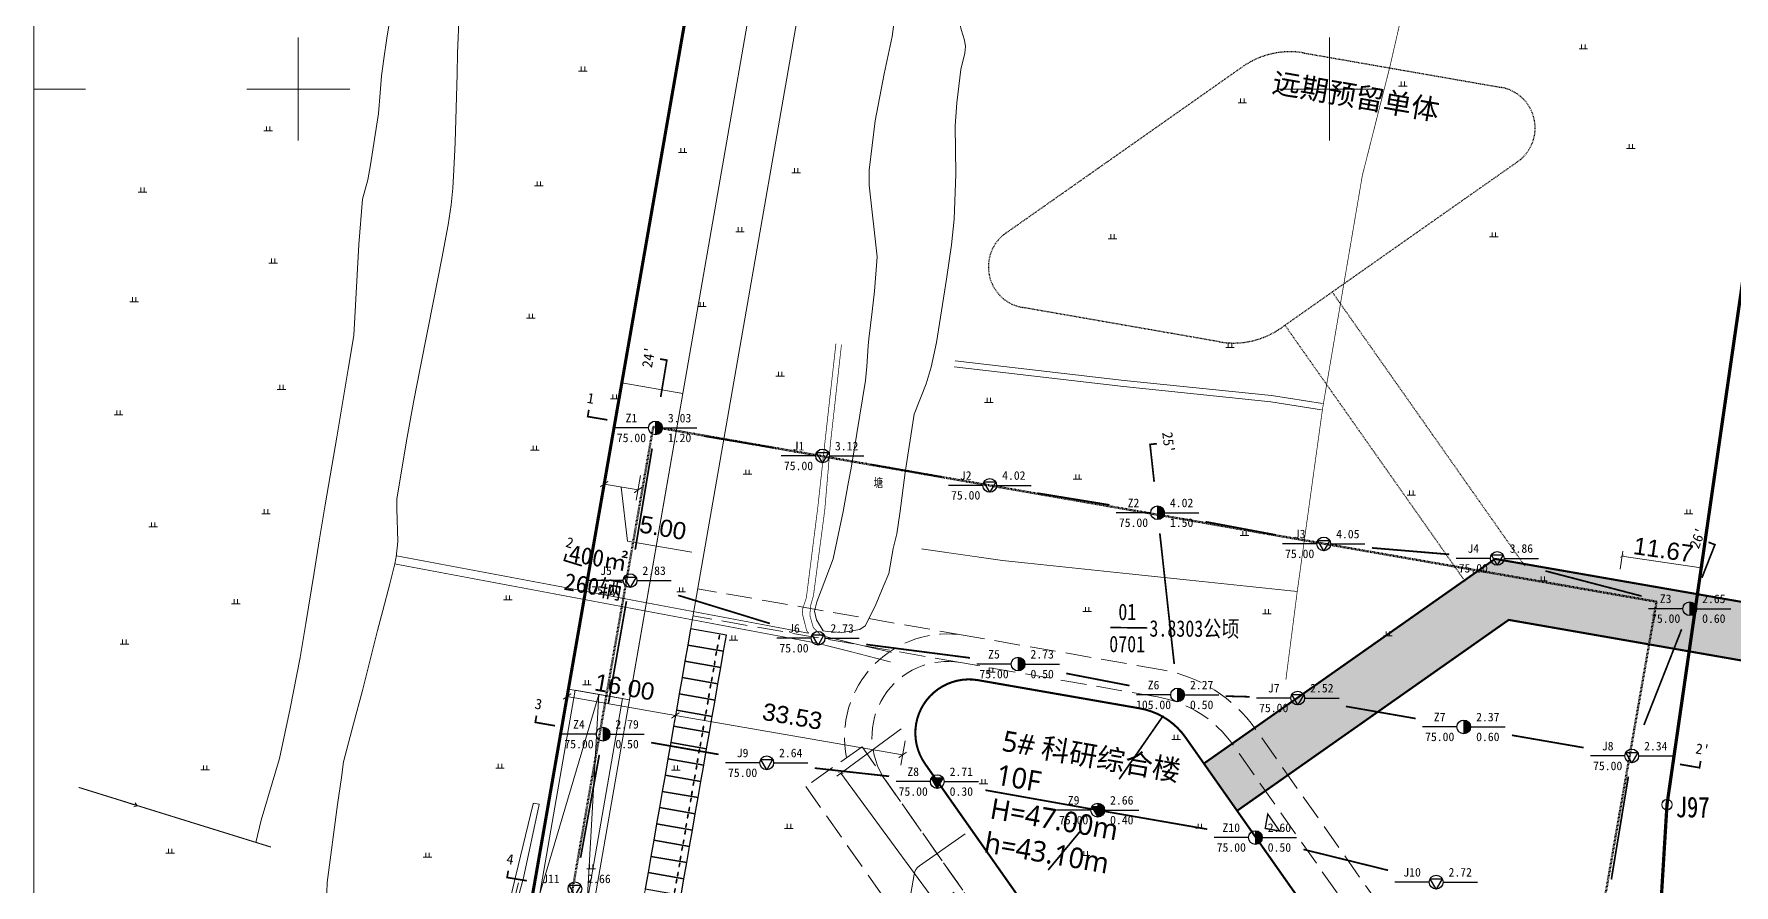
# Model space of a CAD drawing. Extents: x 274235 to 276654, y 142848 to 144425.
# Drawn here: x 274761.6 to 275008.8, y 143284.2 to 143408 of the extents above; entities that cross this region are included whole.
import ezdxf
from ezdxf.enums import TextEntityAlignment as Align

# ---------------------------------------------------------------- set-up
doc = ezdxf.new("R2010")
doc.units = 0
doc.header["$LTSCALE"] = 1.5
doc.header["$PDMODE"] = 1
doc.header["$PDSIZE"] = 0.2
for name, pattern in [('__DASH', [0.35, 0.25, -0.1]), ('ACAD_ISO04W100', [30, 24, -3, 0, -3]), ('SOLID', [0])]:
    doc.linetypes.add(name, pattern=pattern)
doc.layers.get('0').update_dxf_attribs({"linetype": 'CONTINUOUS', "lineweight": 0})
doc.layers.get('Defpoints').update_dxf_attribs({"linetype": 'CONTINUOUS'})
for name, color, linetype, lineweight in [('_ACM-A-ANNO-DIMS', 7, 'CONTINUOUS', 5), ('_ACM-A-EVA', 242, 'CONTINUOUS', 13), ('_ACM-A-SITE-OTLN', 3, 'CONTINUOUS', 25), ('_ACM-A-SITE-PAKG', 1, 'CONTINUOUS', 5), ('_ACM-A-SITE-ROAD', 2, 'CONTINUOUS', 18), ('_ACM-A-SITE-WALL', 5, 'CONTINUOUS', 50), ('_ACM-A-WALL-PATT', 8, 'CONTINUOUS', 9), ('ACM-A-ANNO-TEXT', 7, 'CONTINUOUS', 18), ('JZD', 1, 'CONTINUOUS', 0), ('JZP', 1, 'CONTINUOUS', 0), ('SXSS', 8, 'CONTINUOUS', 0), ('TK', 7, 'CONTINUOUS', 0), ('ZBTZ', 8, 'CONTINUOUS', 0)]:
    doc.layers.add(name, color=color, linetype=linetype, lineweight=lineweight)
for name, color, linetype in [('A-PRKG', 8, 'CONTINUOUS'), ('ACM-G-SEXIT', 7, 'CONTINUOUS'), ('HOLE', 1, 'CONTINUOUS'), ('Legends', 7, 'CONTINUOUS'), ('LY2', 7, 'ByLayer'), ('PROFILE', 241, 'CONTINUOUS')]:
    doc.layers.add(name, color=color, linetype=linetype)
doc.styles.add('$1$微软雅黑', font='', dxfattribs={"height": 250})
doc.styles.add('_ACM-G-NOTES', font='arial.ttf', dxfattribs={"height": 2.5})
doc.styles.add('HZ', font='', dxfattribs={"width": 0.8})
doc.styles.add('ST', font='')
doc.styles.get("Standard").update_dxf_attribs({"font": ''})
doc.styles.add('水系性质说明', font='', dxfattribs={"width": 0.8, "height": 1.25})
doc.styles.get('$1$微软雅黑').set_extended_font_data('Microsoft YaHei')
doc.styles.get('HZ').set_extended_font_data('NSimSun')
doc.styles.get('ST').set_extended_font_data('SimSun')
doc.styles.get('Standard').set_extended_font_data('NSimSun')
doc.styles.get('水系性质说明').set_extended_font_data('NSimSun')
doc.linetypes.add('10421', pattern='A,2,[150,AAA.SHX,S=1,R=0,X=0,Y=1],1e-11', length=2)
doc.linetypes.add('10421A', pattern='A,2,[150,AAA.SHX,S=1,R=0,X=0,Y=0],1e-11', length=2)
doc.linetypes.add('1161', pattern='A,0,[149,AAA.SHX,S=0.15,R=0,X=0,Y=0],-1.6', length=1.6)
doc.dimstyles.new('_ACM-DIM-A_m', dxfattribs={"dimscale": 0.5, "dimtxt": 2.5, "dimasz": 1, "dimexe": 1.5, "dimexo": 2.5, "dimgap": 1, "dimtad": 1, "dimzin": 1, "dimdsep": 46, "dimtxsty": '_ACM-G-NOTES', "dimblk": 'ARCHTICK', "dimcen": 2.5, "dimclrd": 256, "dimclre": 256, "dimclrt": 256, "dimazin": 0, "dimtfac": 1, "dimtmove": 0, "dimatfit": 3, "dimldrblk": 'DOTSMALL', "dimfxl": 1, "dimlwd": 18, "dimlwe": 18, "dimarcsym": 0})

# ---------------------------------------------------------------- blocks, each defined once
blk = doc.blocks.new('gc119')
for p, q in [((-1.25, 0), (1.25, 0)), ((-0.5, 1.3), (-0.5, 0)), ((0.5, 1.3), (0.5, 0))]:
    blk.add_line(p, q)
blk = doc.blocks.new('gc086')
for p, q in [((0, 0), (7, 0)), ((7, 0), (6.18, 0.57)), ((7, 0), (6.18, -0.57))]:
    blk.add_line(p, q)
blk = doc.blocks.new('GC0000')
at = {"linetype": 'Continuous'}
blk.add_point((0, 0), dxfattribs=at)
blk = doc.blocks.new('A$C5E363402')
at = {"layer": '_ACM-A-WALL-PATT', "true_color": 0xc7c8ca}
h = blk.add_hatch(color=9, dxfattribs=at)
h.dxf.hatch_style = 1
h.paths.add_polyline_path([(345642, 52718), (351582, 46778), (385725, 80921), (542549, 80901), (542548, 89321), (382245, 89321)])
at = {"layer": '_ACM-A-SITE-OTLN'}
for p, q in [((345811, 52887), (382245, 89321)), ((382245, 89321), (541849, 89321))]:
    blk.add_line(p, q, dxfattribs=at)
at = {"layer": '_ACM-A-SITE-OTLN', "const_width": 300}
blk.add_lwpolyline([(345642, 52718), (351582, 46778), (385725, 80921), (542549, 80901), (542548, 89321), (382245, 89321)], close=True, dxfattribs=at)
blk.add_lwpolyline([(541847, 89321), (382245, 89321), (345811, 52887)], dxfattribs=at)
blk.add_lwpolyline([(342355, 56005, 0.1989124), (335072, 59022), (311217, 59022, 0.6681786), (305702, 45706), (334520, 16888, 0.2547066), (342653, 13022), (366507, 13022, 0.6681786), (372023, 26337)], format="xyb", close=True, dxfattribs=at)
at = {"layer": 'LY2', "linetype": '__DASH', "ltscale": 10}
for p, q in [((352244, 123491), (386712, 89023)), ((346304, 117551), (378539, 85317))]:
    blk.add_line(p, q, dxfattribs=at)
blk.add_lwpolyline([(345811, 117058, -0.1989081), (337326, 113543), (308254, 113543, -0.6681611), (304011, 123786), (333757, 153532, -0.1989115), (342242, 157047), (371314, 157047, -0.6681779), (375557, 146804)], format="xyb", close=True, dxfattribs=at)
blk = doc.blocks.new('PARKING_2400x5400')
for points in [[(2300, -600), (2300, 4700), (-100, 4700), (-100, -600)], [(650, 3750), (150, 3750), (150, 3650), (650, 3650)], [(2050, 3750), (1550, 3750), (1550, 3650), (2050, 3650)]]:
    blk.add_lwpolyline(points, close=True)
blk = doc.blocks.new('ROAD-BLOCK')
at = {"layer": '_ACM-A-EVA', "linetype": '__DASH', "ltscale": 10}
for p, q in [((-312.38, 46.78), (-351.91, 46.78)), ((-312.38, 42.78), (-351.91, 42.78))]:
    blk.add_line(p, q, dxfattribs=at)
blk.add_lwpolyline([(-286.65, -13.04, 0.101362), (-278.39, -14.73), (-249.32, -14.73, 0.668178), (-238.71, 10.88), (-268.46, 40.62, 0.198908), (-283.31, 46.78), (-312.38, 46.78, 0.528746), (-326.34, 26.29, 0.528746)], format="xyb", dxfattribs=at)
blk.add_lwpolyline([(-271.29, 37.8, 0.198908), (-283.31, 42.78), (-312.38, 42.78, 0.668161), (-320.16, 24), (-290.41, -5.75, 0.198911), (-278.39, -10.73), (-249.32, -10.73, 0.668178), (-241.54, 8.05)], format="xyb", close=True, dxfattribs=at)
blk.add_lwpolyline([(-291.96, -18.35), (-284.89, -11.27), (-324.39, 28.23), (-331.47, 21.16)], close=True, dxfattribs=at)
at = {"layer": '_ACM-A-SITE-ROAD'}
blk.add_line((-367.91, -32.56), (-367.91, 208.21), dxfattribs=at)
for points in [[(-359.91, -0.82), (-359.91, -1.32, 0.414214), (-359.41, -1.82), (-359.41, -1.82, 0.414214), (-358.91, -1.32), (-358.91, 184.06), (-358.91, 203.85, 0.382125), (-364.25, 209.81, -0.000853), (-367.68, 210.2)], [(-307.45, 18.36), (-313.17, 12.65, 0.198912), (-313.75, 11.23), (-313.75, -9.53, -0.414214), (-319.75, -15.53), (-345.91, -15.53, -0.414214), (-351.91, -9.53), (-351.91, 179.78)]]:
    blk.add_lwpolyline(points, format="xyb", dxfattribs=at)
blk.add_lwpolyline([(-359.91, -0.82), (-359.91, 29.18), (-366.91, 29.18), (-366.91, -0.82)], close=True, dxfattribs=at)
blk.add_lwpolyline([(-359.91, -0.82), (-363.41, 29.18), (-366.91, -0.82)], dxfattribs=at)
at = {"layer": 'A-PRKG', "xscale": 0.0009999999999999961, "yscale": 0.0009999999999999961, "zscale": 0.0009999999999999961, "rotation": 269.9999999709029}
for p in [(-351.31, 40.77), (-351.31, 38.37), (-351.31, 35.97), (-351.31, 33.57), (-351.31, 31.17), (-351.31, 28.77), (-351.31, 26.37), (-351.31, 23.97), (-351.31, 21.57), (-351.31, 19.17), (-351.31, 16.77), (-351.31, 14.37), (-351.31, 11.97), (-351.31, 9.57), (-351.31, 7.17), (-351.31, 4.77)]:
    blk.add_blockref('PARKING_2400x5400', p, dxfattribs=at)
blk = doc.blocks.new('A$C58C25E19')
at = {"color": 1, "linetype": 'Continuous', "flags": 128}
blk.add_lwpolyline([(-53, -204.92), (-50.64, -155.46), (-29.63, 4.77)], dxfattribs=at)
blk = doc.blocks.new('BASEMENT')
at = {"layer": '_ACM-A-SITE-WALL', "linetype": '__DASH', "ltscale": 10}
blk.add_lwpolyline([(1567358, 703105), (1419237, 703105), (1419237, 612405), (1567358, 612405)], close=True, dxfattribs=at)
blk = doc.blocks.new('$0$entrance')
at = {"layer": 'ACM-G-SEXIT', "color": 12, "const_width": 0.2}
blk.add_lwpolyline([(1.5, -1.5), (-1.5, -1.5), (0, 0)], close=True, dxfattribs=at)
blk = doc.blocks.new('_ArchTick')
at = {"const_width": 0.15}
blk.add_lwpolyline([(-0.5, -0.5), (0.5, 0.5)], dxfattribs=at)
blk = doc.blocks.new('*D1745')
at = {"layer": '_ACM-A-ANNO-DIMS', "lineweight": 18, "ltscale": 2}
for p, q in [((274839.52, 143314.05), (274838.84, 143310.16)), ((274839.1, 143311.64), (274854.86, 143308.89)), ((274855.23, 143311), (274854.61, 143307.41))]:
    blk.add_line(p, q, dxfattribs=at)
at = {"layer": 'Defpoints', "color": 0, "linetype": '__DASH', "ltscale": 2}
for p in [(274839.95, 143316.51), (274855.66, 143313.46), (274854.86, 143308.89)]:
    blk.add_point(p, dxfattribs=at)
at = {"layer": '_ACM-A-ANNO-DIMS', "linetype": '__DASH', "lineweight": 18, "ltscale": 2}
for p, rotation in [((274839.1, 143311.64), 170.1075690632157), ((274854.86, 143308.89), 350.1075690632157)]:
    blk.add_blockref('_ArchTick', p, dxfattribs=dict(at, rotation=rotation))
at = {"layer": '_ACM-A-ANNO-DIMS', "linetype": '__DASH', "ltscale": 2, "insert": (274847.46, 143313), "char_height": 2.5, "attachment_point": 5, "rotation": 350.1076, "style": '_ACM-G-NOTES'}
blk.add_mtext('16.00', dxfattribs=at)
blk = doc.blocks.new('_DotSmall')
at = {"color": 0, "linetype": 'ByBlock', "const_width": 0.5}
blk.add_lwpolyline([(-0.0625, 0, 1), (0.0625, 0, 1)], format="xyb", close=True, dxfattribs=at)
blk = doc.blocks.new('*D1746')
at = {"layer": '_ACM-A-ANNO-DIMS', "lineweight": 18, "ltscale": 2}
for p, q in [((274855.29, 143311.3), (274854.61, 143307.41)), ((274854.86, 143308.89), (274887.89, 143303.13)), ((274888.25, 143305.2), (274887.63, 143301.65))]:
    blk.add_line(p, q, dxfattribs=at)
at = {"layer": 'Defpoints', "color": 0, "linetype": '__DASH', "ltscale": 2}
for p in [(274855.71, 143313.76), (274888.68, 143307.66), (274887.89, 143303.13)]:
    blk.add_point(p, dxfattribs=at)
at = {"layer": '_ACM-A-ANNO-DIMS', "linetype": '__DASH', "lineweight": 18, "ltscale": 2}
for p, rotation in [((274854.86, 143308.89), 170.1075690632157), ((274887.89, 143303.13), 350.1075690632157)]:
    blk.add_blockref('_ArchTick', p, dxfattribs=dict(at, rotation=rotation))
at = {"layer": '_ACM-A-ANNO-DIMS', "linetype": '__DASH', "ltscale": 2, "insert": (274871.86, 143308.74), "char_height": 2.5, "attachment_point": 5, "rotation": 350.1076, "style": '_ACM-G-NOTES'}
blk.add_mtext('33.53', dxfattribs=at)
blk = doc.blocks.new('*D1747')
at = {"layer": '_ACM-A-ANNO-DIMS', "lineweight": 18, "ltscale": 2}
for p, q in [((274844.91, 143344.95), (274844.23, 143341.06)), ((274849.79, 143343.79), (274849.16, 143340.2)), ((274844.49, 143342.54), (274849.42, 143341.68)), ((274846.95, 143342.11), (274847.89, 143334.25)), ((274847.89, 143334.25), (274857.24, 143332.62))]:
    blk.add_line(p, q, dxfattribs=at)
at = {"layer": 'Defpoints', "color": 0, "linetype": '__DASH', "ltscale": 2}
for p in [(274845.34, 143347.41), (274850.21, 143346.25), (274849.42, 143341.68)]:
    blk.add_point(p, dxfattribs=at)
at = {"layer": '_ACM-A-ANNO-DIMS', "linetype": '__DASH', "lineweight": 18, "ltscale": 2}
for p, rotation in [((274844.49, 143342.54), 170.1075690632157), ((274849.42, 143341.68), 350.1075690632157)]:
    blk.add_blockref('_ArchTick', p, dxfattribs=dict(at, rotation=rotation))
at = {"layer": '_ACM-A-ANNO-DIMS', "linetype": '__DASH', "ltscale": 2, "insert": (274853.04, 143336.17), "char_height": 2.5, "attachment_point": 5, "rotation": 350.1076, "style": '_ACM-G-NOTES'}
blk.add_mtext('5.00', dxfattribs=at)
blk = doc.blocks.new('*D1701')
at = {"layer": '_ACM-A-ANNO-DIMS', "lineweight": 18, "transparency": 16777216}
for p, q in [((-376.26, -64.41), (-384.31, -72.78)), ((-383.79, -72.24), (-343.8, -110.66)), ((-336.27, -102.82), (-344.32, -111.2))]:
    blk.add_line(p, q, dxfattribs=at)
at = {"layer": 'Defpoints', "color": 0, "transparency": 16777216}
for p in [(-375.39, -63.5), (-335.41, -101.92), (-343.8, -110.66)]:
    blk.add_point(p, dxfattribs=at)
at = {"layer": '_ACM-A-ANNO-DIMS', "lineweight": 18, "transparency": 16777216, "xscale": 0.5, "yscale": 0.5, "zscale": 0.5}
for p, rotation in [((-383.79, -72.24), 136.148738713565), ((-343.8, -110.66), 316.148738713565)]:
    blk.add_blockref('_ArchTick', p, dxfattribs=dict(at, rotation=rotation))
at = {"layer": '_ACM-A-ANNO-DIMS', "transparency": 16777216, "insert": (-362.57, -90.17), "char_height": 2.5, "attachment_point": 5, "rotation": 316.1487, "style": '_ACM-G-NOTES'}
blk.add_mtext('55.45', dxfattribs=at)
blk = doc.blocks.new('*D1702')
at = {"layer": '_ACM-A-ANNO-DIMS', "lineweight": 18, "transparency": 16777216}
for p, q in [((-277.24, -23.55), (-277.31, -20.9)), ((-277.29, -21.64), (-265.63, -21.31)), ((-265.57, -23.21), (-265.65, -20.56))]:
    blk.add_line(p, q, dxfattribs=at)
at = {"layer": 'Defpoints', "color": 0, "transparency": 16777216}
for p in [(-265.63, -21.31), (-265.53, -24.46), (-277.2, -24.8)]:
    blk.add_point(p, dxfattribs=at)
at = {"layer": '_ACM-A-ANNO-DIMS', "lineweight": 18, "transparency": 16777216, "xscale": 0.5, "yscale": 0.5, "zscale": 0.5}
for p, rotation in [((-277.29, -21.64), 181.6666260580734), ((-265.63, -21.31), 1.666626058073476)]:
    blk.add_blockref('_ArchTick', p, dxfattribs=dict(at, rotation=rotation))
at = {"layer": '_ACM-A-ANNO-DIMS', "transparency": 16777216, "insert": (-271.51, -19.7), "char_height": 2.5, "attachment_point": 5, "rotation": 1.6666, "style": '_ACM-G-NOTES'}
blk.add_mtext('11.67', dxfattribs=at)
blk = doc.blocks.new('H_sam_hole')
blk.add_line((0, 2), (0, -2))
at = {"const_width": 2}
blk.add_lwpolyline([(0, -1, 0.414214), (1, 0, 0.414214), (0, 1, 1)], format="xyb", dxfattribs=at)
blk.add_circle((0, 0), 2)
blk = doc.blocks.new('H_cpt_hole')
for p, q in [((-1.73, 1), (1.73, 1)), ((0, -2), (-1.73, 1)), ((1.73, 1), (0, -2))]:
    blk.add_line(p, q)
blk.add_circle((0, 0), 2)
blk = doc.blocks.new('H_spt_hole')
blk.add_hatch(color=256).paths.add_polyline_path([(-1.73, 1), (0, -2), (1.73, 1)])
blk.add_lwpolyline([(0, -2), (1.73, 1), (-1.73, 1)], close=True)
blk.add_circle((0, 0), 2)
blk = doc.blocks.new('H_ssp_hole')
blk.add_hatch(color=256).paths.add_polyline_path([(0, 2), (0, 1), (-1.73, 1), (0, -2, 0.414214), (2, 0, 0.414214)])
for p, q in [((0, 1), (-1.73, 1)), ((-1.73, 1), (0, -2)), ((0, 2), (0, 1))]:
    blk.add_line(p, q)
blk.add_circle((0, 0), 2)
blk = doc.blocks.new('DIM')
at = {"layer": '_ACM-A-ANNO-DIMS'}
for p1, p2, distance, picture, middle in [((-277.2, -24.8), (-265.534, -24.461), 3.156, '*D1702', (-271.511, -19.7)), ((-375.395, -63.505), (-335.406, -101.922), -12.118, '*D1701', (-362.568, -90.175))]:
    dim = blk.add_aligned_dim(p1=p1, p2=p2, distance=distance, dimstyle='_ACM-DIM-A_m', dxfattribs=at)
    dim.commit()
    dim.dimension.update_dxf_attribs({"geometry": picture, "text_midpoint": middle})

msp = doc.modelspace()

# ---------------------------------------------------------------- linework, layer by layer
at = {"color": 4, "linetype": 'Continuous', "const_width": 0.3, "flags": 128}
for points in [[(275026.085, 143246.205), (275028.927, 143292.866), (275051.741, 143450.682), (275022.18, 143455.838), (274999.063, 143295.928), (274996.054, 143246.517), (274997.373, 143213.568), (274997.445, 143213.54), (274999.701, 143212.657), (274999.873, 143212.363), (275000.73, 143212.019), (275000.735, 143212.017), (275000.759, 143212.006), (275000.767, 143212.003), (275000.784, 143211.996), (275013.177, 143206.716), (275013.171, 143206.719), (275013.174, 143206.717), (275022.111, 143202.544), (275027.949, 143199.651)], [(275026.111, 143246.163), (275028.953, 143292.832), (275051.771, 143450.675), (275022.205, 143455.831), (274999.084, 143295.895), (274996.075, 143246.475), (274997.395, 143213.52), (274997.466, 143213.493), (274999.723, 143212.609), (274999.895, 143212.315), (275000.752, 143211.971), (275000.757, 143211.969), (275000.781, 143211.959), (275000.789, 143211.955), (275000.805, 143211.948), (275013.201, 143206.668), (275013.195, 143206.67), (275013.198, 143206.669), (275022.136, 143202.495), (275027.976, 143199.601)]]:
    msp.add_lwpolyline(points, close=True, dxfattribs=at)
at = {"color": 6, "linetype": 'Continuous', "const_width": 0.23}
msp.add_lwpolyline([(274918.104, 143321.676), (274923.478, 143321.605)], dxfattribs=at)
at = {"layer": '_ACM-A-SITE-PAKG'}
msp.add_lwpolyline([(274855.925, 143355.709), (274847.058, 143357.256), (274839.289, 143312.71), (274848.156, 143311.164)], close=True, dxfattribs=at)
at = {"layer": 'HOLE', "linetype": 'Continuous'}
for points in [[(274850.958, 143350.702), (274845.958, 143350.702)], [(274852.958, 143350.702), (274857.958, 143350.702)], [(274875.254, 143346.624), (274870.254, 143346.624)], [(274877.254, 143346.624), (274882.254, 143346.624)], [(274899.57, 143342.348), (274894.57, 143342.348)], [(274901.57, 143342.348), (274906.57, 143342.348)], [(274923.978, 143338.365), (274918.978, 143338.365)], [(274925.978, 143338.365), (274930.978, 143338.365)], [(274948.148, 143333.836), (274943.148, 143333.836)], [(274950.148, 143333.836), (274955.148, 143333.836)], [(274973.394, 143331.728), (274968.394, 143331.728)], [(274975.394, 143331.728), (274980.394, 143331.728)], [(274847.254, 143328.502), (274842.254, 143328.502)], [(274849.254, 143328.502), (274854.254, 143328.502)], [(275001.381, 143324.412), (274996.381, 143324.412)], [(275003.381, 143324.412), (275008.381, 143324.412)], [(274874.596, 143320.107), (274869.596, 143320.107)], [(274876.596, 143320.107), (274881.596, 143320.107)], [(274903.693, 143316.349), (274898.693, 143316.349)], [(274905.693, 143316.349), (274910.693, 143316.349)], [(274926.894, 143311.867), (274921.894, 143311.867)], [(274928.894, 143311.867), (274933.894, 143311.867)], [(274944.371, 143311.417), (274939.371, 143311.417)], [(274946.371, 143311.417), (274951.371, 143311.417)], [(274843.326, 143306.154), (274838.326, 143306.154)], [(274845.326, 143306.154), (274850.326, 143306.154)], [(274968.514, 143307.212), (274963.514, 143307.212)], [(274970.514, 143307.212), (274975.514, 143307.212)], [(274867.124, 143301.989), (274862.124, 143301.989)], [(274869.124, 143301.989), (274874.124, 143301.989)], [(274992.947, 143302.984), (274987.947, 143302.984)], [(274994.947, 143302.984), (274999.947, 143302.984)], [(274891.937, 143299.256), (274886.937, 143299.256)], [(274893.937, 143299.256), (274898.937, 143299.256)], [(274915.274, 143295.102), (274910.274, 143295.102)], [(274917.274, 143295.102), (274922.274, 143295.102)], [(274938.201, 143291.116), (274933.201, 143291.116)], [(274940.201, 143291.116), (274945.201, 143291.116)], [(274964.501, 143284.632), (274959.501, 143284.632)], [(274966.501, 143284.632), (274971.501, 143284.632)]]:
    msp.add_lwpolyline(points, dxfattribs=at)
at = {"layer": 'JZD', "color": 240, "const_width": 0.45, "flags": 128}
for points in [[(274828.681, 143251.889), (274870.047, 143489.083)], [(275022.205, 143455.831), (274999.084, 143295.895), (274996.074, 143246.475)]]:
    msp.add_lwpolyline(points, dxfattribs=at)
at = {"layer": 'JZD', "color": 1, "const_width": 0.45, "flags": 128}
for points in [[(274828.688, 143251.929), (274870.047, 143489.083)], [(275022.179, 143455.837), (274999.062, 143295.928), (274996.053, 143246.516)]]:
    msp.add_lwpolyline(points, dxfattribs=at)
at = {"layer": 'JZP', "linetype": 'Continuous'}
for centre in [(274999.062, 143295.928), (274999.084, 143295.895)]:
    msp.add_circle(centre, 0.75, dxfattribs=at)
at = {"layer": 'PROFILE', "linetype": 'ACAD_ISO04W100', "ltscale": 0.08, "const_width": 0.25}
for points in [[(274852.709, 143355.202), (274853.604, 143360.566), (274852.617, 143360.73)], [(274842.261, 143353.344), (274842.096, 143352.357), (274844.958, 143351.877)], [(274858.958, 143349.527), (274869.254, 143347.799)], [(274924.483, 143342.865), (274923.884, 143348.305), (274924.878, 143348.414)], [(274849.005, 143333.002), (274851.457, 143347.702)], [(274883.254, 143345.393), (274893.57, 143343.579)], [(274907.57, 143341.206), (274917.978, 143339.507)], [(274931.978, 143337.053), (274942.148, 143335.148)], [(274927.399, 143316.367), (274925.308, 143335.365)], [(274956.148, 143333.252), (274967.394, 143332.312)], [(275004.152, 143328.912), (275006.043, 143333.717), (275005.113, 143334.083)], [(274838.988, 143332.393), (274838.694, 143331.437), (274841.254, 143330.651)], [(274981.394, 143329.898), (274995.381, 143326.242)], [(274855.254, 143326.353), (274868.596, 143322.256)], [(274845.117, 143310.654), (274847.727, 143325.502)], [(274995.718, 143307.484), (275001.2, 143321.412)], [(274882.596, 143319.203), (274897.693, 143317.253)], [(274911.693, 143314.997), (274920.894, 143313.219)], [(274934.894, 143311.687), (274938.371, 143311.597)], [(274834.648, 143308.863), (274834.476, 143307.878), (274837.326, 143307.379)], [(274919.393, 143299.602), (274925.815, 143308.867)], [(274952.371, 143310.198), (274962.514, 143308.431)], [(274976.514, 143306.001), (274986.947, 143304.195)], [(274851.326, 143304.929), (274861.124, 143303.214)], [(274841.057, 143288.175), (274843.781, 143303.154)], [(274875.124, 143301.218), (274885.937, 143300.027)], [(275000.947, 143301.773), (275003.801, 143301.279), (275003.971, 143302.264)], [(274990.975, 143285.012), (274993.451, 143299.984)], [(274899.937, 143298.01), (274916.274, 143295.102), (274932.201, 143292.333)], [(274909.07, 143286.398), (274913.791, 143292.102)], [(274946.201, 143289.39), (274958.501, 143286.358)], [(274830.536, 143286.293), (274830.373, 143285.306), (274833.239, 143284.832)]]:
    msp.add_lwpolyline(points, dxfattribs=at)
at = {"layer": 'SXSS', "linetype": '10421', "flags": 128}
for points in [[(274827.903, 143270.699), (274823.006, 143272.369), (274817.268, 143274.148), (274814.378, 143274.967), (274806.771, 143277.168), (274805.398, 143277.85), (274804.574, 143278.683), (274804.045, 143280.234), (274804.195, 143284.588), (274805.727, 143295.901), (274806.277, 143299.868), (274806.592, 143302.118), (274808.01, 143307.677), (274809.336, 143312.504), (274810.317, 143316.387), (274810.807, 143318.329), (274811.542, 143321.241), (274812.293, 143324.15), (274813.3, 143328.026), (274814.044, 143330.922), (274814.194, 143331.729), (274814.214, 143331.922), (274814.455, 143334.171), (274814.339, 143338.928), (274814.323, 143340.362), (274815.732, 143348.812), (274816.825, 143354.719), (274817.782, 143359.633), (274818.739, 143364.547), (274819.71, 143369.458), (274820.869, 143375.353), (274821.787, 143380.274), (274822.25, 143383.136), (274822.5, 143385.577), (274822.629, 143388.231), (274822.774, 143391.232), (274822.823, 143392.232), (274822.982, 143397.235), (274823.087, 143402.24), (274823.154, 143405.243), (274823.421, 143410.925), (274823.66, 143412.359), (274824.363, 143417.053), (274825.469, 143422.101), (274826.119, 143425.007), (274826.985, 143428.917), (274827.584, 143431.861), (274828.192, 143434.844), (274828.572, 143436.769), (274829.292, 143440.417), (274829.682, 143442.672), (274830.195, 143445.632), (274830.677, 143448.596), (274831.053, 143451.577), (274831.312, 143453.63), (274831.484, 143457.564), (274831.565, 143459.419), (274831.615, 143460.565), (274831.79, 143464.566), (274832.154, 143468.554), (274832.453, 143471.543), (274832.755, 143474.532), (274833.361, 143480.508), (274834.378, 143490.469), (274835.456, 143499.416), (274836.237, 143506.372), (274838.136, 143523.264), (274839.635, 143536.175), (274840.525, 143545.13), (274841.616, 143555.069), (274842.089, 143558.996)], [(274910.399, 143547.283), (274910.477, 143543.707), (274910.35, 143541.845), (274909.042, 143533.45), (274906.487, 143516.664), (274905.577, 143512.276), (274904.317, 143502.473), (274904.158, 143499.412), (274904.089, 143493.51), (274903.866, 143490.414), (274903.905, 143485.41), (274903.784, 143476.405), (274903.716, 143474.405), (274903.443, 143470.222), (274900.821, 143462.57), (274899.275, 143458.722), (274898.901, 143456.336), (274898.557, 143452.66), (274897.554, 143449.713), (274896.393, 143445.422), (274895.027, 143443.138), (274893.251, 143439.746), (274891.037, 143434.504), (274889.817, 143429.915), (274889.597, 143428.431), (274887.744, 143417.82), (274886.365, 143407.626), (274885.214, 143402.194), (274883.891, 143395.371), (274883.024, 143388.218), (274883.023, 143386.024)], [(274889.582, 143352.697), (274891.344, 143357.102), (274892.062, 143359.548), (274892.807, 143363.112), (274894.277, 143372.324), (274895.005, 143377.345), (274895.379, 143381.078), (274895.649, 143387.615), (274895.553, 143394.661), (274895.771, 143398.018), (274896.365, 143402.87), (274896.928, 143405.209), (274897.044, 143406.195), (274896.917, 143407.119), (274896.422, 143408.671), (274895.705, 143412.052), (274895.636, 143415.814), (274897.966, 143425.31), (274900.758, 143432.773), (274904.347, 143440.462), (274905.723, 143445.006), (274907.524, 143456.054), (274907.427, 143456.758), (274907.232, 143456.942), (274906.452, 143457.1), (274906.022, 143457.686), (274908.023, 143469.512)], [(274883.023, 143386.024), (274884.177, 143375.599), (274883.822, 143370.608), (274883.482, 143367.625), (274882.976, 143363.654), (274882.879, 143362.659), (274882.681, 143359.663), (274882.516, 143357.615), (274880.423, 143344.828), (274880.049, 143342.862), (274879.226, 143338.542), (274877.801, 143331.646), (274876.072, 143327.065), (274875.405, 143325.405), (274875.097, 143324.043), (274875.373, 143322.777), (274876.33, 143321.186), (274876.975, 143321.084), (274879.058, 143320.944), (274881.667, 143321.396), (274882.436, 143321.925), (274883.926, 143324.797), (274885.067, 143327.573), (274885.916, 143329.546), (274886.518, 143333.148), (274887.074, 143335.283), (274887.476, 143338.259), (274888.267, 143344.211), (274889.582, 143352.697)]]:
    msp.add_lwpolyline(points, dxfattribs=at)
at = {"layer": 'SXSS', "linetype": 'Continuous', "const_width": 0.15}
msp.add_lwpolyline([(274768.054, 143298.417), (274796.037, 143289.73)], dxfattribs=at)
msp.add_lwpolyline([(274768.054, 143298.417), (274796.037, 143289.73)], dxfattribs=at)
at = {"layer": 'SXSS', "linetype": 'Continuous'}
msp.add_lwpolyline([(274827.903, 143270.699), (274828.768, 143273.416), (274831.616, 143285.389), (274834.151, 143296.019), (274834.219, 143296.082), (274834.311, 143296.112), (274834.967, 143295.996), (274835.023, 143295.977), (274835.056, 143295.928), (274835.056, 143295.908), (274832.759, 143285.271), (274829.418, 143272.919), (274828.679, 143270.435)], dxfattribs=at)
at = {"layer": 'TK', "linetype": 'Continuous'}
for p, q in [((274800, 143392.5), (274800, 143407.5)), ((274950, 143392.5), (274950, 143407.5)), ((274761.56, 143400), (274769.06, 143400)), ((274792.5, 143400), (274807.5, 143400)), ((274942.5, 143400), (274957.5, 143400))]:
    msp.add_line(p, q, dxfattribs=at)
at = {"layer": 'TK', "linetype": 'Continuous', "flags": 128}
msp.add_lwpolyline([(274761.56, 143015.991), (275439.56, 143015.991), (275439.56, 143575.491), (274761.56, 143575.491)], close=True, dxfattribs=at)
at = {"layer": 'ZBTZ', "linetype": '1161', "flags": 128}
msp.add_lwpolyline([(274793.843, 143290.411), (274794.597, 143293.65), (274797.251, 143302.622), (274798.805, 143309.883), (274800.25, 143317.319), (274801.097, 143322.246), (274802.29, 143329.651), (274803.087, 143334.587), (274803.923, 143339.516), (274805.595, 143349.375), (274807.247, 143359.238), (274808.057, 143364.172), (274808.814, 143377.397), (274809.343, 143383.971), (274810.108, 143386.818), (274810.491, 143388.984), (274811.672, 143396.454), (274811.894, 143399.446), (274812.118, 143401.936), (274812.447, 143404.414), (274812.902, 143407.387), (274814.35, 143416.262), (274815.13, 143421.2), (274816.165, 143428.629), (274816.831, 143433.584), (274817.479, 143438.541), (274817.529, 143439.039), (274818.418, 143448.497), (274818.913, 143453.974), (274819.152, 143455.96), (274819.223, 143456.535), (274819.866, 143460.909), (274820.679, 143465.842), (274821.642, 143470.748), (274822.656, 143475.644), (274823.702, 143480.533), (274824.679, 143485.437), (274825.52, 143490.365), (274825.6, 143490.859), (274826.195, 143495.319), (274826.739, 143500.289), (274826.785, 143500.787), (274827.2, 143505.267), (274827.607, 143510.25), (274827.814, 143513.389), (274827.961, 143517.741), (274828.139, 143522.738), (274828.406, 143527.731), (274828.743, 143532.706), (274829.217, 143537.696), (274829.777, 143542.665), (274830.671, 143550.111), (274831.825, 143560.044), (274831.887, 143560.745)], dxfattribs=at)
at = {"layer": 'ZBTZ', "linetype": 'Continuous', "const_width": 0.1}
for points in [[(274943.64, 143314.08), (274945.287, 143326.864), (274948.981, 143353.538), (274954.767, 143387.451), (274958.81, 143403.418), (274964.675, 143429.11)], [(274890.611, 143333.115), (274902.452, 143331.416), (274945.248, 143326.915)]]:
    msp.add_lwpolyline(points, dxfattribs=at)
at = {"layer": 'ZBTZ', "linetype": 'Continuous', "const_width": 0.1, "flags": 128}
for points in [[(274874.255, 143320.835), (274873.943, 143321.206), (274873.324, 143323.655), (274873.354, 143324.387), (274873.894, 143325.986), (274875.561, 143339.156), (274876.589, 143348.558), (274878.199, 143362.981)], [(274886.311, 143318.05), (274880.65, 143319.375), (274876.03, 143320.52), (274874.924, 143321.618), (274874.404, 143323.438), (274874.525, 143324.903), (274874.925, 143326.283), (274876.568, 143338.715), (274877.404, 143348.49), (274879.005, 143362.837)], [(274875.477, 143319.385), (274814.044, 143330.922)], [(274874.255, 143320.835), (274814.265, 143332.102)], [(274886.177, 143316.649), (274880.47, 143318.13), (274875.477, 143319.385)]]:
    msp.add_lwpolyline(points, dxfattribs=at)
at = {"layer": 'ZBTZ', "linetype": '10421A'}
for points in [[(274948.956, 143354.235), (274941.562, 143355.4), (274920.13, 143357.619), (274895.536, 143360.456)], [(274895.383, 143359.579), (274920.011, 143356.709), (274941.443, 143354.491), (274948.837, 143353.325)]]:
    msp.add_lwpolyline(points, dxfattribs=at)

# ---------------------------------------------------------------- block references
at = {"rotation": 359.2452370376578}
msp.add_blockref('A$C58C25E19', (275051.771, 143450.675), dxfattribs=at)
at = {"xscale": 0.001, "yscale": 0.001, "zscale": 0.001}
for name, p, rotation in [('BASEMENT', (273332.701, 142902.048), 350.1075691856989), ('A$C5E363402', (274582.158, 143309.331), 350.1075691150455)]:
    msp.add_blockref(name, p, dxfattribs=dict(at, rotation=rotation))
at = {"xscale": -1, "rotation": 124.9696371659937}
msp.add_blockref('$0$entrance', (274940.639, 143292.441), dxfattribs=at)
at = {"layer": '_ACM-A-SITE-OTLN', "rotation": 350.10756917272}
msp.add_blockref('DIM', (275269.406, 143305.731), dxfattribs=at)
at = {"layer": 'HOLE', "xscale": 0.5, "yscale": 0.5, "zscale": 0.5}
for name, p in [('H_sam_hole', (274851.958, 143350.702)), ('H_cpt_hole', (274876.254, 143346.624)), ('H_cpt_hole', (274900.57, 143342.348)), ('H_sam_hole', (274924.978, 143338.365)), ('H_cpt_hole', (274949.148, 143333.836)), ('H_cpt_hole', (274974.394, 143331.728)), ('H_cpt_hole', (274848.254, 143328.502)), ('H_sam_hole', (275002.381, 143324.412)), ('H_cpt_hole', (274875.596, 143320.107)), ('H_sam_hole', (274904.693, 143316.349)), ('H_sam_hole', (274927.894, 143311.867)), ('H_cpt_hole', (274945.371, 143311.417)), ('H_sam_hole', (274844.326, 143306.154)), ('H_sam_hole', (274969.514, 143307.212)), ('H_cpt_hole', (274993.947, 143302.984)), ('H_cpt_hole', (274868.124, 143301.989)), ('H_spt_hole', (274892.937, 143299.256)), ('H_ssp_hole', (274916.274, 143295.102)), ('H_sam_hole', (274939.201, 143291.116)), ('H_cpt_hole', (274840.239, 143283.675)), ('H_cpt_hole', (274965.501, 143284.632))]:
    msp.add_blockref(name, p, dxfattribs=at)
at = {"layer": 'JZD', "linetype": 'Continuous'}
msp.add_blockref('GC0000', (274999.062, 143295.928), dxfattribs=at)
msp.add_blockref('GC0000', (274999.062, 143295.928), dxfattribs=at)
at = {"layer": 'Legends', "rotation": 350.1075691126429}
msp.add_blockref('ROAD-BLOCK', (275196.715, 143220.762), dxfattribs=at)
at = {"layer": 'SXSS', "linetype": 'Continuous', "yscale": 0.5, "zscale": 0.5}
for p, xscale, rotation in [((274773.233, 143296.799), 0.5000000005699811, 342.5890813536286), ((274773.233, 143296.799), 0.5000000005699811, 342.5890813536286), ((274832.012, 143284.517), 0.4999999990856456, 255.7217025333651)]:
    msp.add_blockref('gc086', p, dxfattribs=dict(at, xscale=xscale, rotation=rotation))
at = {"layer": 'ZBTZ', "linetype": 'Continuous', "xscale": 0.5, "yscale": 0.5}
for p in [(274986.905, 143405.837), (274841.403, 143402.627), (274960.638, 143400.443), (274937.309, 143397.989), (274795.629, 143393.925), (274795.629, 143393.925), (274855.905, 143390.773), (274993.8, 143391.348), (274872.422, 143387.826), (274777.354, 143385.017), (274777.354, 143385.017), (274834.982, 143385.908), (274864.242, 143379.246), (274918.417, 143378.236), (274973.875, 143378.482), (274796.359, 143374.69), (274796.359, 143374.69), (274776.127, 143369.062), (274776.127, 143369.062), (274858.691, 143368.366), (274833.817, 143366.653), (274935.515, 143362.422), (274870.089, 143358.224), (274797.568, 143356.306), (274797.568, 143356.306), (274846.014, 143354.935), (274773.86, 143352.606), (274773.86, 143352.606), (274900.44, 143354.413), (274834.388, 143347.454), (274865.336, 143343.972), (274913.347, 143343.262), (274961.884, 143340.929), (274795.307, 143338.216), (274795.307, 143338.216), (275002.207, 143338.197), (274778.878, 143336.301), (274778.878, 143336.301), (274937.623, 143335.051), (274980.999, 143328.444), (274830.487, 143325.676), (274855.676, 143326.841), (274790.901, 143325.129), (274790.901, 143325.129), (274914.746, 143323.983), (274940.863, 143323.673), (274958.466, 143320.44), (274774.706, 143319.256), (274774.706, 143319.256), (274863.314, 143319.844), (274841.975, 143313.343), (274900.748, 143315.155), (274927.665, 143305.397), (274786.472, 143300.961), (274786.472, 143300.961), (274829.341, 143301.191), (274854.902, 143300.941), (274899.649, 143298.954), (274871.366, 143292.444), (274931.12, 143292.463), (274781.353, 143288.832), (274781.353, 143288.832), (274818.792, 143288.251), (274914.526, 143288.507), (274842.588, 143286.551)]:
    msp.add_blockref('gc119', p, dxfattribs=at)

# ---------------------------------------------------------------- texts
at = {"color": 6, "linetype": 'SOLID', "width": 0.8}
for s, p in [('01', (274919.268, 143322.761, -0.496)), ('3.8303公顷', (274923.787, 143320.346, -0.496)), ('0701', (274917.942, 143318.084, -1.133))]:
    msp.add_text(s, height=2.4, rotation=359.80279, dxfattribs=at).set_placement(p)
at = {"layer": '_ACM-A-SITE-PAKG', "insert": (274839.649, 143333.761), "char_height": 2.5, "attachment_point": 1, "rotation": 350.10757}
msp.add_mtext_dynamic_manual_height_columns('400{\\fSimSun|b0|i0|c129|p2;㎡} \\P260{\\fSimSun|b0|i0|c134|p2;辆}', width=17.58525, gutter_width=12.5, heights=[0], dxfattribs=at)
at = {"layer": 'ACM-A-ANNO-TEXT', "char_height": 3, "attachment_point": 1, "rotation": 350.10757, "style": '$1$微软雅黑'}
for s, width, insert in [('远期预留单体', 29.08252, (274942.004, 143402.539)), ('5# 科研综合楼\\P10F\\PH=47.00m\\Ph=43.10m', 43.84528, (274902.693, 143306.733))]:
    msp.add_mtext_dynamic_manual_height_columns(s, width=width, gutter_width=15.556, heights=[0], dxfattribs=dict(at, insert=insert))
at = {"layer": 'HOLE', "style": 'ST'}
for s, p in [('Z1', (274848.458, 143352.139)), ('3.03', (274855.458, 143352.139)), ('75.00', (274848.458, 143349.264)), ('1.20', (274855.458, 143349.264)), ('J1', (274872.754, 143348.062)), ('3.12', (274879.754, 143348.062)), ('75.00', (274872.754, 143345.187)), ('J2', (274897.07, 143343.785)), ('4.02', (274904.07, 143343.785)), ('75.00', (274897.07, 143340.91)), ('Z2', (274921.478, 143339.802)), ('4.02', (274928.478, 143339.802)), ('75.00', (274921.478, 143336.927)), ('1.50', (274928.478, 143336.927)), ('J3', (274945.648, 143335.274)), ('4.05', (274952.648, 143335.274)), ('J4', (274970.894, 143333.166)), ('3.86', (274977.894, 143333.166)), ('75.00', (274945.648, 143332.399)), ('75.00', (274970.894, 143330.291)), ('J5', (274844.754, 143329.94)), ('2.83', (274851.754, 143329.94)), ('75.00', (274844.754, 143327.065)), ('Z3', (274998.881, 143325.85)), ('2.65', (275005.881, 143325.85)), ('75.00', (274998.881, 143322.975)), ('0.60', (275005.881, 143322.975)), ('J6', (274872.096, 143321.544)), ('2.73', (274879.096, 143321.544)), ('75.00', (274872.096, 143318.669)), ('Z5', (274901.193, 143317.786)), ('2.73', (274908.193, 143317.786)), ('75.00', (274901.193, 143314.911)), ('0.50', (274908.193, 143314.911)), ('Z6', (274924.394, 143313.304)), ('2.27', (274931.394, 143313.304)), ('J7', (274941.871, 143312.854)), ('2.52', (274948.871, 143312.854)), ('105.00', (274924.394, 143310.429)), ('0.50', (274931.394, 143310.429)), ('75.00', (274941.871, 143309.979)), ('Z7', (274966.014, 143308.649)), ('2.37', (274973.014, 143308.649)), ('Z4', (274840.826, 143307.592)), ('2.79', (274847.826, 143307.592)), ('75.00', (274966.014, 143305.774)), ('0.60', (274973.014, 143305.774)), ('75.00', (274840.826, 143304.717)), ('0.50', (274847.826, 143304.717)), ('J9', (274864.624, 143303.427)), ('2.64', (274871.624, 143303.427)), ('J8', (274990.447, 143304.421)), ('2.34', (274997.447, 143304.421)), ('75.00', (274864.624, 143300.552)), ('Z8', (274889.437, 143300.693)), ('2.71', (274896.437, 143300.693)), ('75.00', (274990.447, 143301.546)), ('75.00', (274889.437, 143297.818)), ('0.30', (274896.437, 143297.818)), ('Z9', (274912.774, 143296.54)), ('2.66', (274919.774, 143296.54)), ('75.00', (274912.774, 143293.665)), ('0.40', (274919.774, 143293.665)), ('Z10', (274935.701, 143292.554)), ('2.60', (274942.701, 143292.554)), ('75.00', (274935.701, 143289.679)), ('0.50', (274942.701, 143289.679)), ('J10', (274962.001, 143286.07)), ('2.72', (274969.001, 143286.07)), ('J11', (274836.739, 143285.112)), ('2.66', (274843.739, 143285.112))]:
    msp.add_text(s, height=1.25, dxfattribs=at).set_placement(p, align=Align.MIDDLE_CENTER)
at = {"layer": 'JZP', "linetype": 'Continuous', "style": 'HZ', "width": 0.8}
msp.add_text('J97', height=3, dxfattribs=at).set_placement((275002.792, 143295.545), align=Align.MIDDLE)
msp.add_text('J97', height=3, rotation=359.24524, dxfattribs=at).set_placement((275002.814, 143295.512), align=Align.MIDDLE)
at = {"layer": 'PROFILE', "style": 'ST'}
for s, rotation, p in [("24'", 80.52763, (274852.124, 143360.813)), ('1', 350.47191, (274842.344, 143353.837)), ("25'", 276.2799, (274925.375, 143348.469)), ("26'", 68.51554, (275004.648, 143334.267)), ('2', 342.93159, (274839.135, 143332.871)), ('3', 350.07294, (274834.734, 143309.355)), ("2'", 350.18249, (275004.056, 143302.757)), ('4', 350.61348, (274830.618, 143286.786))]:
    msp.add_text(s, height=1.5, rotation=rotation, dxfattribs=at).set_placement(p, align=Align.BOTTOM_CENTER)
at = {"layer": 'SXSS', "linetype": 'Continuous', "style": '水系性质说明', "width": 0.8}
msp.add_text('塘', height=1.25, dxfattribs=at).set_placement((274884.37, 143342.775), align=Align.MIDDLE)

# ---------------------------------------------------------------- dimensions: what is measured, and where the dimension line sits
at = {"layer": '_ACM-A-ANNO-DIMS', "linetype": '__DASH', "ltscale": 2}
for base, p1, p2, picture, middle in [((274849.416, 143341.677), (274845.34, 143347.413), (274850.215, 143346.255), '*D1747', (274849.845, 143336.727)), ((274854.864, 143308.888), (274839.951, 143316.513), (274855.662, 143313.465), '*D1745', (274847.459, 143312.997)), ((274887.892, 143303.128), (274855.715, 143313.764), (274888.683, 143307.662), '*D1746', (274871.855, 143308.744))]:
    dim = msp.add_linear_dim(base=base, p1=p1, p2=p2, angle=350.10757, dimstyle='_ACM-DIM-A_m', override={"dimscale": 1, "dimtxt": 2, "dimgap": 1.5, "dimtmove": 1}, dxfattribs=at)
    dim.commit()
    dim.dimension.update_dxf_attribs({"geometry": picture, "text_midpoint": middle})

doc.saveas('drawing.dxf')
